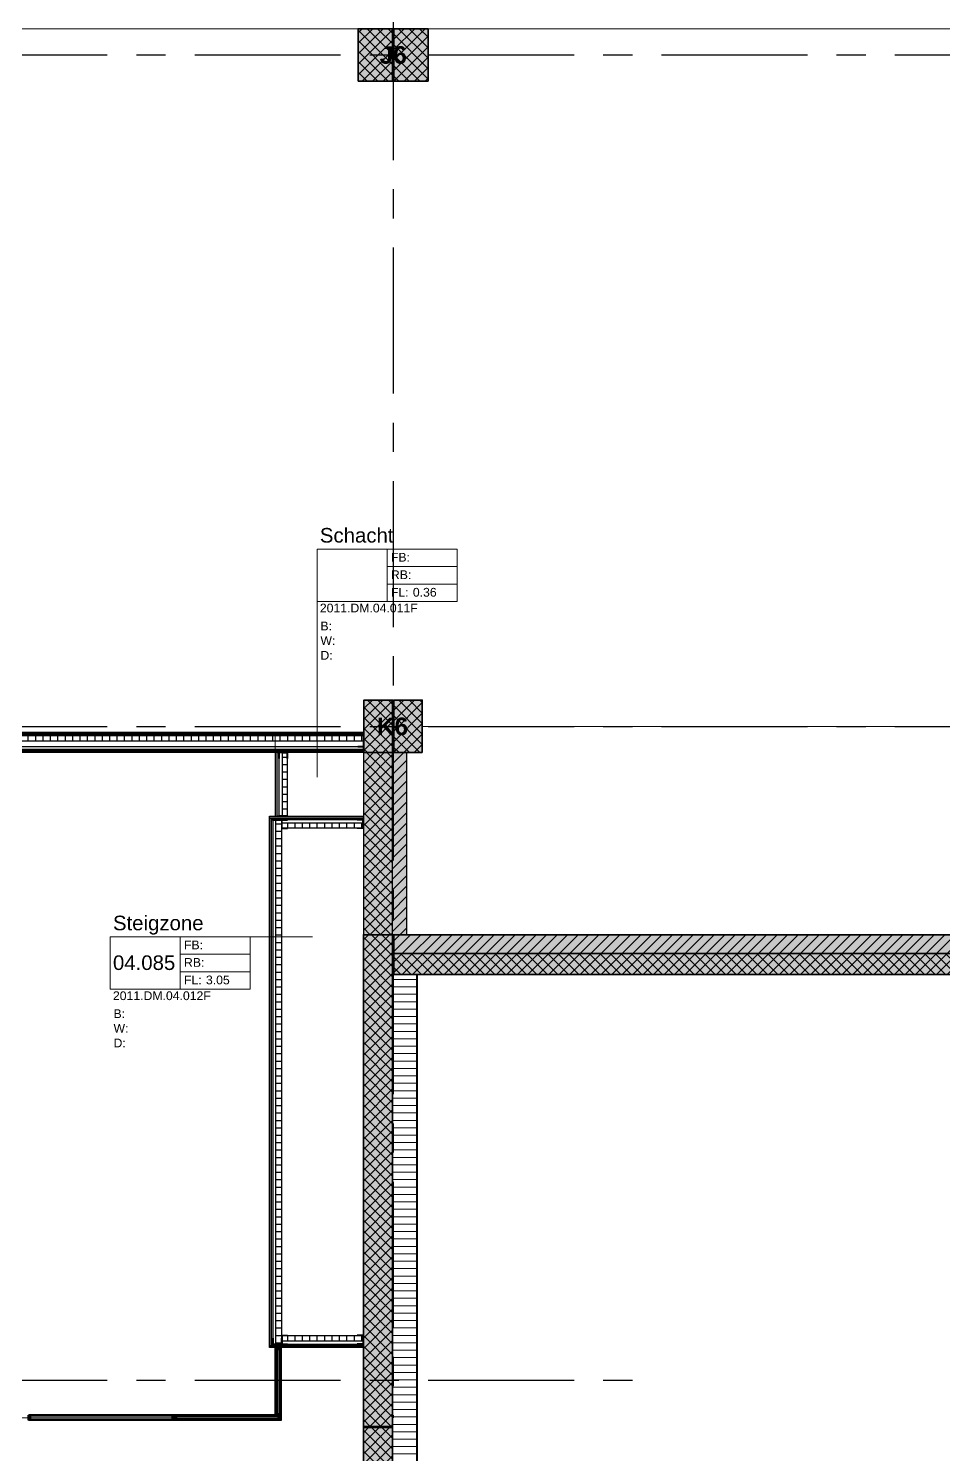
# Model space of a CAD drawing. Header units: millimetres. Extents: x -5 to 111, y -3 to 86.
# Drawn here: x 41.97 to 49.82, y 14.66 to 26.88 of the extents above; entities that cross this region are included whole.
import ezdxf

# ---------------------------------------------------------------- set-up
doc = ezdxf.new("R2010")
doc.units = ezdxf.units.MM
doc.linetypes.add('MITTE', pattern=[2, 1.25, -0.25, 0.25, -0.25])
for name, color, linetype, lineweight in [('A1------D-', 9, 'Continuous', 18), ('A1E00---E-', 3, 'MITTE', 25), ('A1E00---T-', 3, 'Continuous', 25), ('A1E2----E-', 4, 'Continuous', 35), ('A1E2----H-', 5, 'Continuous', 18), ('A1E4----E-', 4, 'Continuous', 35), ('A1E4----H-', 5, 'Continuous', 18), ('A1E46---E-', 5, 'Continuous', 18), ('A1E46---H-', 5, 'Continuous', 18), ('A1E6----E-', 3, 'Continuous', 25), ('A1E6----H-', 5, 'Continuous', 18), ('A1M11---E-', 3, 'Continuous', 25), ('A1M11---H-', 5, 'Continuous', 25), ('A1Z21---E-', 210, 'Continuous', 18), ('A1Z23---E-', 214, 'Continuous', 18), ('A1Z29---T-', 5, 'Continuous', 18)]:
    doc.layers.add(name, color=color, linetype=linetype, lineweight=lineweight)
doc.layers.add('A1------H-', color=8, linetype='Continuous')
doc.styles.add('ARIAL', font='ARIAL.TTF')
doc.styles.add('ARIALFETT', font='ARIALBD.TTF')
doc.dimstyles.new('MST1_50m', dxfattribs={"dimtxt": 0.125, "dimasz": 0.05, "dimexe": 0.05, "dimexo": 0.1, "dimgap": 0.05, "dimtad": 1, "dimdec": 3, "dimzin": 9, "dimdsep": 46, "dimtxsty": 'ARIAL', "dimblk": 'ORIGIN', "dimcen": 0, "dimse1": 1, "dimse2": 1, "dimclrd": 256, "dimclre": 256, "dimclrt": 256, "dimadec": 0, "dimazin": 0, "dimtfac": 1, "dimtdec": 3, "dimtix": 1, "dimtmove": 0, "dimatfit": 3, "dimldrblk": 'ORIGIN', "dimfxl": 0, "dimlwd": -1, "dimlwe": -1, "dimarcsym": 0})

# ---------------------------------------------------------------- blocks, each defined once
blk = doc.blocks.new('_Origin')
at = {"color": 0, "linetype": 'ByBlock', "lineweight": -2}
blk.add_line((0, 0), (-1, 0), dxfattribs=at)
for points in [[(0, 0), (0, 1)], [(0, 0), (0, -1)]]:
    blk.add_lwpolyline(points)
blk.add_circle((0, 0), 0.5, dxfattribs=at)
blk = doc.blocks.new('*D222')
at = {"layer": 'A1------D-', "transparency": 16777216}
blk.add_line((45.36, 5.352), (84.285, 5.352), dxfattribs=at)
at = {"layer": 'Defpoints', "color": 0, "transparency": 16777216}
for p in [(84.335, 19.115), (45.31, 8.15), (84.335, 5.352)]:
    blk.add_point(p, dxfattribs=at)
at = {"layer": 'A1------D-', "transparency": 16777216, "xscale": 0.05, "yscale": 0.05, "zscale": 0.05, "rotation": 180}
blk.add_blockref('_Origin', (45.31, 5.352), dxfattribs=at)
at = {"layer": 'A1------D-', "transparency": 16777216, "xscale": 0.05, "yscale": 0.05, "zscale": 0.05}
blk.add_blockref('_Origin', (84.335, 5.352), dxfattribs=at)
at = {"layer": 'A1------D-', "transparency": 16777216, "insert": (64.822, 5.466), "char_height": 0.125, "attachment_point": 5, "style": 'ARIAL'}
blk.add_mtext('39.025', dxfattribs=at)
blk = doc.blocks.new('*D224')
at = {"layer": 'A1------D-', "transparency": 16777216}
blk.add_line((5.295, 4.001), (84.625, 4.001), dxfattribs=at)
at = {"layer": 'Defpoints', "color": 0, "transparency": 16777216}
for p in [(84.675, 18.775), (5.245, 8.158), (84.675, 4.001)]:
    blk.add_point(p, dxfattribs=at)
at = {"layer": 'A1------D-', "transparency": 16777216, "xscale": 0.05, "yscale": 0.05, "zscale": 0.05, "rotation": 180}
blk.add_blockref('_Origin', (5.245, 4.001), dxfattribs=at)
at = {"layer": 'A1------D-', "transparency": 16777216, "xscale": 0.05, "yscale": 0.05, "zscale": 0.05}
blk.add_blockref('_Origin', (84.675, 4.001), dxfattribs=at)
at = {"layer": 'A1------D-', "transparency": 16777216, "insert": (44.96, 4.115), "char_height": 0.125, "attachment_point": 5, "style": 'ARIAL'}
blk.add_mtext('79.43', dxfattribs=at)
blk = doc.blocks.new('*D228')
at = {"layer": 'A1------D-', "transparency": 16777216}
blk.add_line((88.09, 13.605), (88.09, 14.905), dxfattribs=at)
at = {"layer": 'Defpoints', "color": 0, "transparency": 16777216}
for p in [(44.14, 14.955), (88.09, 14.955), (44.84, 13.555)]:
    blk.add_point(p, dxfattribs=at)
at = {"layer": 'A1------D-', "transparency": 16777216, "xscale": 0.05, "yscale": 0.05, "zscale": 0.05}
for p, rotation in [((88.09, 14.955), 90), ((88.09, 13.555), 270)]:
    blk.add_blockref('_Origin', p, dxfattribs=dict(at, rotation=rotation))
at = {"layer": 'A1------D-', "transparency": 16777216, "insert": (87.977, 14.255), "char_height": 0.125, "attachment_point": 5, "rotation": 90, "style": 'ARIAL'}
blk.add_mtext('1.4', dxfattribs=at)
blk = doc.blocks.new('*D229')
at = {"layer": 'A1------D-', "transparency": 16777216}
for p, q in [((88.09, 15.055), (88.09, 15.105)), ((88.09, 14.955), (88.09, 15.005)), ((88.09, 14.905), (88.09, 14.855))]:
    blk.add_line(p, q, dxfattribs=at)
at = {"layer": 'Defpoints', "color": 0, "transparency": 16777216}
for p in [(44.09, 15.005), (44.14, 14.955), (88.09, 15.005)]:
    blk.add_point(p, dxfattribs=at)
at = {"layer": 'A1------D-', "transparency": 16777216, "xscale": 0.05, "yscale": 0.05, "zscale": 0.05}
for p, rotation in [((88.09, 15.005), 270), ((88.09, 14.955), 90)]:
    blk.add_blockref('_Origin', p, dxfattribs=dict(at, rotation=rotation))
at = {"layer": 'A1------D-', "transparency": 16777216, "insert": (87.976, 14.98), "char_height": 0.125, "attachment_point": 5, "rotation": 90, "style": 'ARIAL'}
blk.add_mtext('5', dxfattribs=at)
blk = doc.blocks.new('*D230')
at = {"layer": 'A1------D-', "transparency": 16777216}
blk.add_line((88.09, 15.055), (88.09, 18.725), dxfattribs=at)
at = {"layer": 'Defpoints', "color": 0, "transparency": 16777216}
for p in [(84.675, 18.775), (88.09, 18.775), (44.09, 15.005)]:
    blk.add_point(p, dxfattribs=at)
at = {"layer": 'A1------D-', "transparency": 16777216, "xscale": 0.05, "yscale": 0.05, "zscale": 0.05}
for p, rotation in [((88.09, 18.775), 90), ((88.09, 15.005), 270)]:
    blk.add_blockref('_Origin', p, dxfattribs=dict(at, rotation=rotation))
at = {"layer": 'A1------D-', "transparency": 16777216, "insert": (87.976, 16.89), "char_height": 0.125, "attachment_point": 5, "rotation": 90, "style": 'ARIAL'}
blk.add_mtext('3.77', dxfattribs=at)
blk = doc.blocks.new('*D239')
at = {"layer": 'A1------D-', "transparency": 16777216}
blk.add_line((88.998, 8.2), (88.998, 74.725), dxfattribs=at)
at = {"layer": 'Defpoints', "color": 0, "transparency": 16777216}
for p in [(84.675, 74.775), (88.998, 74.775), (45.31, 8.15)]:
    blk.add_point(p, dxfattribs=at)
at = {"layer": 'A1------D-', "transparency": 16777216, "xscale": 0.05, "yscale": 0.05, "zscale": 0.05}
for p, rotation in [((88.998, 74.775), 90), ((88.998, 8.15), 270)]:
    blk.add_blockref('_Origin', p, dxfattribs=dict(at, rotation=rotation))
at = {"layer": 'A1------D-', "transparency": 16777216, "insert": (88.884, 41.463), "char_height": 0.125, "attachment_point": 5, "rotation": 90, "style": 'ARIAL'}
blk.add_mtext('66.625', dxfattribs=at)
blk = doc.blocks.new('bbl-raumstempel')
for points in [[(0, 0), (0, -0.45), (1.2, -0.45), (1.2, 0), (0, 0)], [(0.6, -0.45), (0.6, 0)], [(0.6, -0.15), (1.2, -0.15)], [(0.6, -0.3), (1.2, -0.3)], [(1.2, -0.3), (1.2, -0.45)]]:
    blk.add_lwpolyline(points)
at = {"style": 'ARIAL'}
for s, p in [('FB:', (0.632, -0.108)), ('RB:', (0.632, -0.258)), ('FL:', (0.632, -0.408)), ('B:', (0.028, -0.697)), ('W:', (0.028, -0.822)), ('D:', (0.028, -0.948))]:
    blk.add_text(s, height=0.075, dxfattribs=at).set_placement(p)
for tag, p, height in [('RAUMBEZ', (0.023, 0.055), 0.125), ('FB', (0.82, -0.108), 0.075), ('RNR1', (0.023, -0.285), 0.125), ('RB', (0.82, -0.258), 0.075), ('FLAECHE', (0.82, -0.408), 0.075), ('RNR2', (0.023, -0.543), 0.075), ('B', (0.176, -0.697), 0.075), ('W', (0.176, -0.822), 0.075), ('D', (0.176, -0.948), 0.075)]:
    blk.add_attdef(tag, p, '', height=height, dxfattribs=at)
blk = doc.blocks.new('2011.DM.04.002H', base_point=(37.825, 21.125))
at = {"layer": 'A1Z21---E-'}
for points in [[(67.375, 21.125), (60.325, 21.125), (60.325, 20.675), (59.875, 20.675), (59.875, 21.125), (52.825, 21.125), (52.825, 20.675), (52.375, 20.675), (52.375, 20.9), (45.35, 20.9), (45.35, 20.675), (45.215, 20.675), (45.215, 19.115), (84.335, 19.115)], [(37.56, 32.175), (37.56, 26.875), (82.825, 26.875)], [(52.35, 26.875), (45.4, 26.875), (45.4, 26.425), (44.8, 26.425), (44.8, 26.875), (37.85, 26.875), (37.85, 26.425), (37.56, 26.425), (37.56, 21.125), (37.825, 21.125), (37.825, 21.125), (37.825, 20.772), (44.09, 20.772), (44.09, 20.85), (44.85, 20.85), (44.85, 21.125), (45.35, 21.125), (45.35, 20.9), (52.375, 20.9)]]:
    blk.add_lwpolyline(points, dxfattribs=at)
at = {"layer": 'A1Z21---E-', "style": 'ARIAL', "flags": 1}
blk.add_attdef('C_NUMBER', (37.825, 21.125), '', height=10, dxfattribs=at)
blk = doc.blocks.new('2011.DM.04.011F', base_point=(44.193, 20.625))
at = {"layer": 'A1Z21---E-'}
blk.add_lwpolyline([(44.193, 20.625), (44.193, 20.675), (44.845, 20.675), (44.845, 20.13), (44.842, 20.13), (44.195, 20.13), (44.193, 20.13)], close=True, dxfattribs=at)
at = {"layer": 'A1Z21---E-', "style": 'ARIAL', "flags": 1}
blk.add_attdef('C_NUMBER', (44.193, 20.625), '', height=10, dxfattribs=at)
blk = doc.blocks.new('2011.DM.04.012F', base_point=(44.14275, 20.02725))
at = {"layer": 'A1Z21---E-'}
blk.add_lwpolyline([(44.14275, 20.02725), (44.845, 20.02725), (44.845, 15.68275), (44.14275, 15.68275)], close=True, dxfattribs=at)
at = {"layer": 'A1Z21---E-', "style": 'ARIAL', "flags": 1}
blk.add_attdef('C_NUMBER', (44.14275, 20.02725), '', height=10, dxfattribs=at)
blk = doc.blocks.new('2011.DM.04.013H', base_point=(44.04, 15.58))
at = {"layer": 'A1Z21---E-'}
blk.add_lwpolyline([(44.04, 15.58), (44.115, 15.58), (44.115, 14.979), (37.6, 14.979), (37.6, 15.58), (37.825, 15.58), (37.825, 20.13), (37.6, 20.13), (37.6, 20.675), (37.825, 20.675), (37.825, 20.772), (44.09, 20.772), (44.09, 20.13), (44.04, 20.13)], close=True, dxfattribs=at)
at = {"layer": 'A1Z21---E-', "style": 'ARIAL', "flags": 1}
blk.add_attdef('C_NUMBER', (44.04, 15.58), '', height=10, dxfattribs=at)
blk = doc.blocks.new('2011.DM.04.025V', base_point=(44.845, 13.53))
at = {"layer": 'A1Z21---E-'}
blk.add_lwpolyline([(31.976, 14.979), (44.115, 14.979), (44.115, 15.58), (44.845, 15.58), (44.845, 13.53), (10.701, 13.53), (44.845, 13.53), (10.701, 13.53)], dxfattribs=at)
at = {"layer": 'A1Z21---E-', "style": 'ARIAL', "flags": 1}
blk.add_attdef('C_NUMBER', (44.845, 13.53), '', height=10, dxfattribs=at)

msp = doc.modelspace()

# ---------------------------------------------------------------- hatches: boundary and pattern name
at = {"layer": 'A1------H-'}
for points in [[(84.335, 19.115), (45.105, 19.115), (45.105, 18.955), (84.495, 18.955), (84.495, 43.8), (84.335, 43.8)], [(44.8, 26.425), (45.095, 26.425), (45.095, 26.875), (44.8, 26.875)], [(44.8, 26.425), (45.095, 26.425), (45.095, 26.875), (44.8, 26.875)], [(45.4, 26.425), (45.105, 26.425), (45.105, 26.875), (45.4, 26.875)], [(45.4, 26.425), (45.105, 26.425), (45.105, 26.875), (45.4, 26.875)], [(44.85, 20.675), (45.095, 20.675), (45.095, 21.125), (44.85, 21.125)], [(44.85, 20.675), (45.095, 20.675), (45.095, 21.125), (44.85, 21.125)], [(45.35, 20.675), (45.105, 20.675), (45.105, 21.125), (45.35, 21.125)], [(45.35, 20.675), (45.105, 20.675), (45.105, 21.125), (45.35, 21.125)], [(45.095, 14.905), (45.095, 20.675), (44.845, 20.675), (44.845, 14.905)], [(45.215, 20.675), (45.095, 20.675), (45.095, 19.115), (45.215, 19.115)], [(52.595, 18.955), (45.105, 18.955), (45.105, 18.775), (52.595, 18.775)], [(45.095, 13.565), (45.095, 14.895), (44.845, 14.895), (44.845, 13.565)]]:
    msp.add_hatch(color=256, dxfattribs=at).paths.add_polyline_path(points)
at = {"layer": 'A1E2----H-'}
h = msp.add_hatch(dxfattribs=at)
h.set_pattern_fill('ANSI37', color=256, scale=0.02, style=0)
h.paths.add_polyline_path([(44.8, 26.425), (45.095, 26.425), (45.095, 26.875), (44.8, 26.875)])
h = msp.add_hatch(dxfattribs=at)
h.set_pattern_fill('ANSI37', color=256, scale=0.02, style=0)
h.paths.add_polyline_path([(44.8, 26.425), (45.095, 26.425), (45.095, 26.875), (44.8, 26.875)])
h = msp.add_hatch(dxfattribs=at)
h.set_pattern_fill('ANSI37', color=256, scale=0.02, style=0)
h.paths.add_polyline_path([(45.4, 26.425), (45.105, 26.425), (45.105, 26.875), (45.4, 26.875)])
h = msp.add_hatch(dxfattribs=at)
h.set_pattern_fill('ANSI37', color=256, scale=0.02, style=0)
h.paths.add_polyline_path([(45.4, 26.425), (45.105, 26.425), (45.105, 26.875), (45.4, 26.875)])
h = msp.add_hatch(dxfattribs=at)
h.set_pattern_fill('ANSI37', color=256, scale=0.02, style=0)
h.paths.add_polyline_path([(44.85, 20.675), (45.095, 20.675), (45.095, 21.125), (44.85, 21.125)])
h = msp.add_hatch(dxfattribs=at)
h.set_pattern_fill('ANSI37', color=256, scale=0.02, style=0)
h.paths.add_polyline_path([(44.85, 20.675), (45.095, 20.675), (45.095, 21.125), (44.85, 21.125)])
h = msp.add_hatch(dxfattribs=at)
h.set_pattern_fill('ANSI37', color=256, scale=0.02, style=0)
h.paths.add_polyline_path([(45.35, 20.675), (45.105, 20.675), (45.105, 21.125), (45.35, 21.125)])
h = msp.add_hatch(dxfattribs=at)
h.set_pattern_fill('ANSI37', color=256, scale=0.02, style=0)
h.paths.add_polyline_path([(45.35, 20.675), (45.105, 20.675), (45.105, 21.125), (45.35, 21.125)])
at = {"layer": 'A1E4----H-'}
h = msp.add_hatch(dxfattribs=at)
h.set_pattern_fill('ANSI31', color=256, scale=0.02, style=0)
h.paths.add_polyline_path([(84.335, 19.115), (45.105, 19.115), (45.105, 18.955), (84.495, 18.955), (84.495, 43.8), (84.335, 43.8)])
h = msp.add_hatch(dxfattribs=at)
h.set_pattern_fill('ANSI37', color=256, scale=0.02, style=0)
h.paths.add_polyline_path([(45.095, 14.905), (45.095, 19.115), (44.845, 19.115), (44.845, 14.905)])
h = msp.add_hatch(dxfattribs=at)
h.set_pattern_fill('ANSI37', color=256, scale=0.02, style=0)
h.paths.add_polyline_path([(52.595, 18.955), (45.105, 18.955), (45.105, 18.775), (52.595, 18.775)])
h = msp.add_hatch(dxfattribs=at)
h.set_pattern_fill('ANSI37', color=256, scale=0.02, style=0)
h.paths.add_polyline_path([(45.095, 13.565), (45.095, 14.895), (44.845, 14.895), (44.845, 13.565)])
at = {"layer": 'A1E46---H-'}
h = msp.add_hatch(dxfattribs=at)
h.set_pattern_fill('ANSI31', color=256, scale=0.02, angle=315, style=0)
h.paths.add_polyline_path([(45.3, 9.5), (45.3, 18.775), (45.095, 18.775), (45.095, 9.5)])
at = {"layer": 'A1E6----H-'}
h = msp.add_hatch(dxfattribs=at)
h.set_pattern_fill('ANSI37', color=256, scale=0.02, style=0)
h.set_pattern_definition([(45, (0, 4.21), (-0.04490128, 0.04490128), []), (135, (0, 4.21), (-0.04490128, -0.04490128), [])])
h.paths.add_polyline_path([(45.095, 19.115), (45.095, 20.675), (44.845, 20.675), (44.845, 19.115)])
h = msp.add_hatch(dxfattribs=at)
h.set_pattern_fill('ANSI31', color=256, scale=0.02, style=0)
h.paths.add_polyline_path([(45.095, 19.115), (45.095, 20.675), (45.215, 20.675), (45.215, 19.115)])
at = {"layer": 'A1M11---H-'}
h = msp.add_hatch(dxfattribs=at)
h.set_pattern_fill('ANSI31', color=256, scale=0.02, angle=45, style=0)
h.paths.add_polyline_path([(37.831, 20.772), (37.831, 20.822), (44.844, 20.822), (44.844, 20.772)])
h = msp.add_hatch(dxfattribs=at)
h.set_pattern_fill('ANSI31', color=256, scale=0.02, angle=315, style=0)
h.paths.add_polyline_path([(44.1927, 20.672), (44.1927, 20.133), (44.1527, 20.133), (44.1527, 20.672)])
h = msp.add_hatch(dxfattribs=at)
h.set_pattern_fill('ANSI31', color=256, scale=0.02, angle=315, style=0)
h.paths.add_polyline_path([(44.0958, 20.097), (44.1427, 20.097), (44.1427, 15.613), (44.0958, 15.613)])
h = msp.add_hatch(dxfattribs=at)
h.set_pattern_fill('ANSI31', color=256, scale=0.02, angle=45, style=0)
h.paths.add_polyline_path([(44.148, 20.0743), (44.839, 20.0743), (44.839, 20.0273), (44.148, 20.0273)])
h = msp.add_hatch(dxfattribs=at)
h.set_pattern_fill('ANSI31', color=256, scale=0.02, angle=45, style=0)
h.paths.add_polyline_path([(44.148, 15.6828), (44.839, 15.6828), (44.839, 15.6358), (44.148, 15.6358)])
h = msp.add_hatch(dxfattribs=at)
h.set_pattern_fill('ANSI31', color=256, scale=0.02, angle=45, style=0)
h.paths.add_polyline_path([(44.845, 14.905), (45.095, 14.905), (45.095, 14.895), (44.845, 14.895)])

# ---------------------------------------------------------------- linework, layer by layer
at = {"layer": 'A1E00---E-'}
for p, q in [((45.1, 79), (45.1, 14.9776)), ((1.4, 26.65), (89.8, 26.65)), ((1.4, 20.9), (89.8, 20.9)), ((1.4, 15.3), (47.4, 15.3))]:
    msp.add_line(p, q, dxfattribs=at)
at = {"layer": 'A1E2----E-', "flags": 128}
for points in [[(44.8, 26.425), (45.095, 26.425), (45.095, 26.875), (44.8, 26.875), (44.8, 26.425)], [(44.8, 26.425), (45.095, 26.425), (45.095, 26.875), (44.8, 26.875), (44.8, 26.425)], [(45.4, 26.425), (45.105, 26.425), (45.105, 26.875), (45.4, 26.875), (45.4, 26.425)], [(45.4, 26.425), (45.105, 26.425), (45.105, 26.875), (45.4, 26.875), (45.4, 26.425)], [(44.85, 20.675), (45.095, 20.675), (45.095, 21.125), (44.85, 21.125), (44.85, 20.675)], [(44.85, 20.675), (45.095, 20.675), (45.095, 21.125), (44.85, 21.125), (44.85, 20.675)], [(45.35, 20.675), (45.105, 20.675), (45.105, 21.125), (45.35, 21.125), (45.35, 20.675)], [(45.35, 20.675), (45.105, 20.675), (45.105, 21.125), (45.35, 21.125), (45.35, 20.675)]]:
    msp.add_lwpolyline(points, dxfattribs=at)
at = {"layer": 'A1E4----E-'}
for points in [[(84.335, 19.115), (45.105, 19.115), (45.105, 18.955), (84.495, 18.955), (84.495, 43.8), (84.335, 43.8)], [(45.095, 14.905), (45.095, 19.115), (44.845, 19.115), (44.845, 14.905)], [(52.595, 18.955), (45.105, 18.955), (45.105, 18.775), (52.595, 18.775)], [(45.095, 13.565), (45.095, 14.895), (44.845, 14.895), (44.845, 13.565)]]:
    msp.add_lwpolyline(points, close=True, dxfattribs=at)
at = {"layer": 'A1E46---E-'}
for points in [[(45.3, 9.5), (45.3, 18.775), (45.095, 18.775), (45.095, 9.5)], [(45.31, 9.485), (45.31, 18.775), (45.3, 18.775), (45.3, 9.485)]]:
    msp.add_lwpolyline(points, close=True, dxfattribs=at)
at = {"layer": 'A1E6----E-'}
for points in [[(45.095, 19.115), (45.095, 20.675), (44.845, 20.675), (44.845, 19.115)], [(45.095, 20.675), (45.215, 20.675), (45.215, 19.115), (45.095, 19.115)]]:
    msp.add_lwpolyline(points, close=True, dxfattribs=at)
at = {"layer": 'A1M11---E-'}
for p, q in [((44.14, 15.575), (44.09, 15.575)), ((44.1025, 15.56), (44.1295, 15.575)), ((44.1295, 15.56), (44.1025, 15.575)), ((41.9925, 14.9925), (41.9775, 14.9655)), ((41.9925, 14.9655), (41.9775, 14.9925)), ((43.2075, 14.9925), (43.2225, 14.9655)), ((43.2075, 14.9655), (43.2225, 14.9925)), ((43.2275, 14.955), (43.2275, 15.005)), ((43.2425, 14.9925), (43.2275, 14.9655)), ((43.2425, 14.9655), (43.2275, 14.9925)), ((44.1025, 15.0155), (44.1295, 15.0005)), ((44.1295, 15.0155), (44.1025, 15.0005)), ((44.1145, 14.9925), (44.1295, 14.9655)), ((44.1145, 14.9655), (44.1295, 14.9925))]:
    msp.add_line(p, q, dxfattribs=at)
for points in [[(37.828, 20.85), (44.847, 20.85), (44.847, 20.8375), (37.828, 20.8375)], [(37.828, 20.8375), (44.847, 20.8375), (44.847, 20.825), (37.828, 20.825)], [(37.831, 20.822), (44.844, 20.822), (44.844, 20.772), (37.831, 20.772)], [(44.797, 20.725), (44.847, 20.725), (44.847, 20.825), (44.797, 20.825), (44.797, 20.822), (44.844, 20.822), (44.844, 20.728), (44.797, 20.728)], [(44.847, 20.85), (44.85, 20.85), (44.85, 20.675), (44.847, 20.675)], [(37.828, 20.705), (44.847, 20.705), (44.847, 20.725), (37.828, 20.725)], [(37.828, 20.705), (44.847, 20.705), (44.847, 20.69), (37.828, 20.69)], [(37.828, 20.69), (44.847, 20.69), (44.847, 20.675), (37.828, 20.675)], [(44.09, 20.675), (44.09, 20.13), (44.105, 20.13), (44.105, 20.675)], [(44.12, 20.675), (44.12, 20.13), (44.105, 20.13), (44.105, 20.675)], [(44.12, 20.625), (44.12, 20.675), (44.195, 20.675), (44.195, 20.625), (44.1927, 20.625), (44.1927, 20.672), (44.1222, 20.672), (44.1222, 20.625)], [(44.1927, 20.672), (44.1927, 20.133), (44.1527, 20.133), (44.1527, 20.672)], [(44.12, 20.18), (44.12, 20.13), (44.195, 20.13), (44.195, 20.18), (44.1927, 20.18), (44.1927, 20.133), (44.1222, 20.133), (44.1222, 20.18)], [(44.04, 20.13), (44.842, 20.13), (44.842, 20.115), (44.04, 20.115)], [(44.04, 20.115), (44.055, 20.115), (44.055, 15.595), (44.04, 15.595)], [(44.055, 20.115), (44.842, 20.115), (44.842, 20.1), (44.055, 20.1)], [(44.055, 20.1), (44.07, 20.1), (44.07, 15.61), (44.055, 15.61)], [(44.145, 20.05), (44.145, 20.1), (44.07, 20.1), (44.07, 20.05), (44.0722, 20.05), (44.0722, 20.097), (44.1427, 20.097), (44.1427, 20.05)], [(44.0958, 20.097), (44.1427, 20.097), (44.1427, 15.613), (44.0958, 15.613)], [(44.195, 20.1), (44.145, 20.1), (44.145, 20.025), (44.195, 20.025), (44.195, 20.0273), (44.148, 20.0273), (44.148, 20.0978), (44.195, 20.0978)], [(44.148, 20.0743), (44.839, 20.0743), (44.839, 20.0273), (44.148, 20.0273)], [(44.792, 20.1), (44.842, 20.1), (44.842, 20.025), (44.792, 20.025), (44.792, 20.0273), (44.839, 20.0273), (44.839, 20.0978), (44.792, 20.0978)], [(44.145, 15.66), (44.145, 15.61), (44.07, 15.61), (44.07, 15.66), (44.0722, 15.66), (44.0722, 15.613), (44.1427, 15.613), (44.1427, 15.66)], [(44.195, 15.61), (44.145, 15.61), (44.145, 15.685), (44.195, 15.685), (44.195, 15.6828), (44.148, 15.6828), (44.148, 15.6123), (44.195, 15.6123)], [(44.148, 15.6828), (44.839, 15.6828), (44.839, 15.6358), (44.148, 15.6358)], [(44.792, 15.61), (44.842, 15.61), (44.842, 15.685), (44.792, 15.685), (44.792, 15.6828), (44.839, 15.6828), (44.839, 15.6123), (44.792, 15.6123)], [(44.04, 15.595), (44.842, 15.595), (44.842, 15.58), (44.04, 15.58)], [(44.055, 15.61), (44.842, 15.61), (44.842, 15.595), (44.055, 15.595)], [(44.09, 15.575), (44.092, 15.575), (44.092, 15.005), (44.09, 15.005)], [(44.0945, 15.58), (44.1355, 15.58), (44.1355, 15.575), (44.0945, 15.575)], [(44.0945, 15.575), (44.1025, 15.575), (44.1025, 15.0005), (44.0945, 15.0005)], [(44.1025, 15.575), (44.1295, 15.575), (44.1295, 15.56), (44.1025, 15.56)], [(44.1295, 15.575), (44.1355, 15.575), (44.1355, 14.9595), (44.1295, 14.9595)], [(44.138, 15.575), (44.14, 15.575), (44.14, 14.957), (44.138, 14.957)], [(41.9725, 15.0005), (41.9775, 15.0005), (41.9775, 14.9595), (41.9725, 14.9595)], [(41.9775, 15.005), (43.2225, 15.005), (43.2225, 15.003), (41.9775, 15.003)], [(41.9775, 15.003), (43.2225, 15.003), (43.2225, 14.957), (41.9775, 14.957)], [(43.2225, 15.0005), (43.2225, 14.9925), (41.9775, 14.9925), (41.9775, 15.0005)], [(41.9775, 14.9925), (41.9925, 14.9925), (41.9925, 14.9655), (41.9775, 14.9655)], [(43.2225, 14.9655), (43.2225, 14.9595), (41.9775, 14.9595), (41.9775, 14.9655)], [(41.9775, 14.957), (43.2225, 14.957), (43.2225, 14.955), (41.9775, 14.955)], [(43.2075, 14.9925), (43.2225, 14.9925), (43.2225, 14.9655), (43.2075, 14.9655)], [(43.2225, 15.0005), (43.2275, 15.0005), (43.2275, 14.9595), (43.2225, 14.9595)], [(43.2275, 15.005), (44.092, 15.005), (44.092, 15.003), (43.2275, 15.003)], [(43.2275, 15.0005), (43.2275, 14.9925), (44.1295, 14.9925), (44.1295, 15.0005)], [(43.2275, 14.9925), (43.2425, 14.9925), (43.2425, 14.9655), (43.2275, 14.9655)], [(43.2275, 14.9655), (43.2275, 14.9595), (44.1295, 14.9595), (44.1295, 14.9655)], [(43.2275, 14.957), (44.14, 14.957), (44.14, 14.955), (43.2275, 14.955)], [(44.1025, 15.0155), (44.1295, 15.0155), (44.1295, 15.0005), (44.1025, 15.0005)], [(44.1145, 14.9925), (44.1295, 14.9925), (44.1295, 14.9655), (44.1145, 14.9655)], [(44.845, 14.905), (45.095, 14.905), (45.095, 14.895), (44.845, 14.895)], [(44.845, 14.905), (45.095, 14.905), (45.095, 14.895), (44.845, 14.895)]]:
    msp.add_lwpolyline(points, close=True, dxfattribs=at)
at = {"layer": 'A1Z23---E-'}
msp.add_lwpolyline([(5.245, 46.5598), (5.245, 8.15), (26.4855, 8.15), (26.4855, 19.33), (25.63, 19.33), (25.63, 19.65), (28.2783, 19.65), (28.2783, 19.33), (26.4855, 19.33), (26.4855, 8.15), (45.31, 8.15), (45.31, 18.775), (52.0028, 18.775), (52.0028, 42.15)], dxfattribs=at)
at = {"layer": 'A1Z29---T-'}
for p, q in [((44.4489, 21.969), (44.4489, 20.4659)), ((43.8757, 19.0987), (44.4093, 19.0987))]:
    msp.add_line(p, q, dxfattribs=at)

# ---------------------------------------------------------------- block references
at = {"layer": 'A1Z21---E-'}
for name, p in [('2011.DM.04.002H', (37.825, 21.125)), ('2011.DM.04.013H', (44.04, 15.58)), ('2011.DM.04.025V', (44.845, 13.53)), ('2011.DM.04.011F', (44.1927, 20.625)), ('2011.DM.04.012F', (44.1427, 20.0273))]:
    msp.add_blockref(name, p, dxfattribs=at)
at = {"layer": 'A1Z29---T-'}
for p, values in [((44.4489, 22.419), {'FLAECHE': '0.36', 'RAUMBEZ': 'Schacht', 'RNR2': '2011.DM.04.011F'}), ((42.6757, 19.0987), {'FLAECHE': '3.05', 'RAUMBEZ': 'Steigzone', 'RNR1': '04.085', 'RNR2': '2011.DM.04.012F'})]:
    msp.add_blockref('bbl-raumstempel', p, dxfattribs=at).add_auto_attribs(values)

# ---------------------------------------------------------------- texts
at = {"layer": 'A1E00---T-', "style": 'ARIALFETT'}
for s, p in [('J6', (44.9842, 26.5752)), ('K6', (44.9606, 20.8252))]:
    msp.add_text(s, height=0.15, dxfattribs=at).set_placement(p)

# ---------------------------------------------------------------- dimensions: what is measured, and where the dimension line sits
at = {"layer": 'A1------D-'}
for base, p1, p2, picture, middle in [((88.9977, 74.775), (45.31, 8.15), (84.675, 74.775), '*D239', (88.8839, 41.4625)), ((88.0899, 18.775), (44.09, 15.005), (84.675, 18.775), '*D230', (87.976, 16.89)), ((88.0899, 14.955), (44.84, 13.555), (44.14, 14.955), '*D228', (87.9771, 14.255))]:
    dim = msp.add_linear_dim(base=base, p1=p1, p2=p2, angle=90, dimstyle='MST1_50m', dxfattribs=at)
    dim.commit()
    dim.dimension.update_dxf_attribs({"geometry": picture, "text_midpoint": middle})
for base, p1, p2, picture, middle in [((84.335, 5.3524), (45.31, 8.15), (84.335, 19.115), '*D222', (64.8225, 5.4663)), ((84.675, 4.0007), (5.245, 8.158), (84.675, 18.775), '*D224', (44.96, 4.1146))]:
    dim = msp.add_linear_dim(base=base, p1=p1, p2=p2, dimstyle='MST1_50m', dxfattribs=at)
    dim.commit()
    dim.dimension.update_dxf_attribs({"geometry": picture, "text_midpoint": middle})
dim = msp.add_linear_dim(base=(88.0899, 15.005), p1=(44.14, 14.955), p2=(44.09, 15.005), angle=90, dimstyle='MST1_50m', override={"dimdec": 1, "dimlfac": 100, "dimtdec": 1, "dimtmove": 1}, dxfattribs=at)
dim.commit()
dim.dimension.update_dxf_attribs({"geometry": '*D229', "text_midpoint": (87.9763, 14.98)})

doc.saveas('drawing.dxf')
